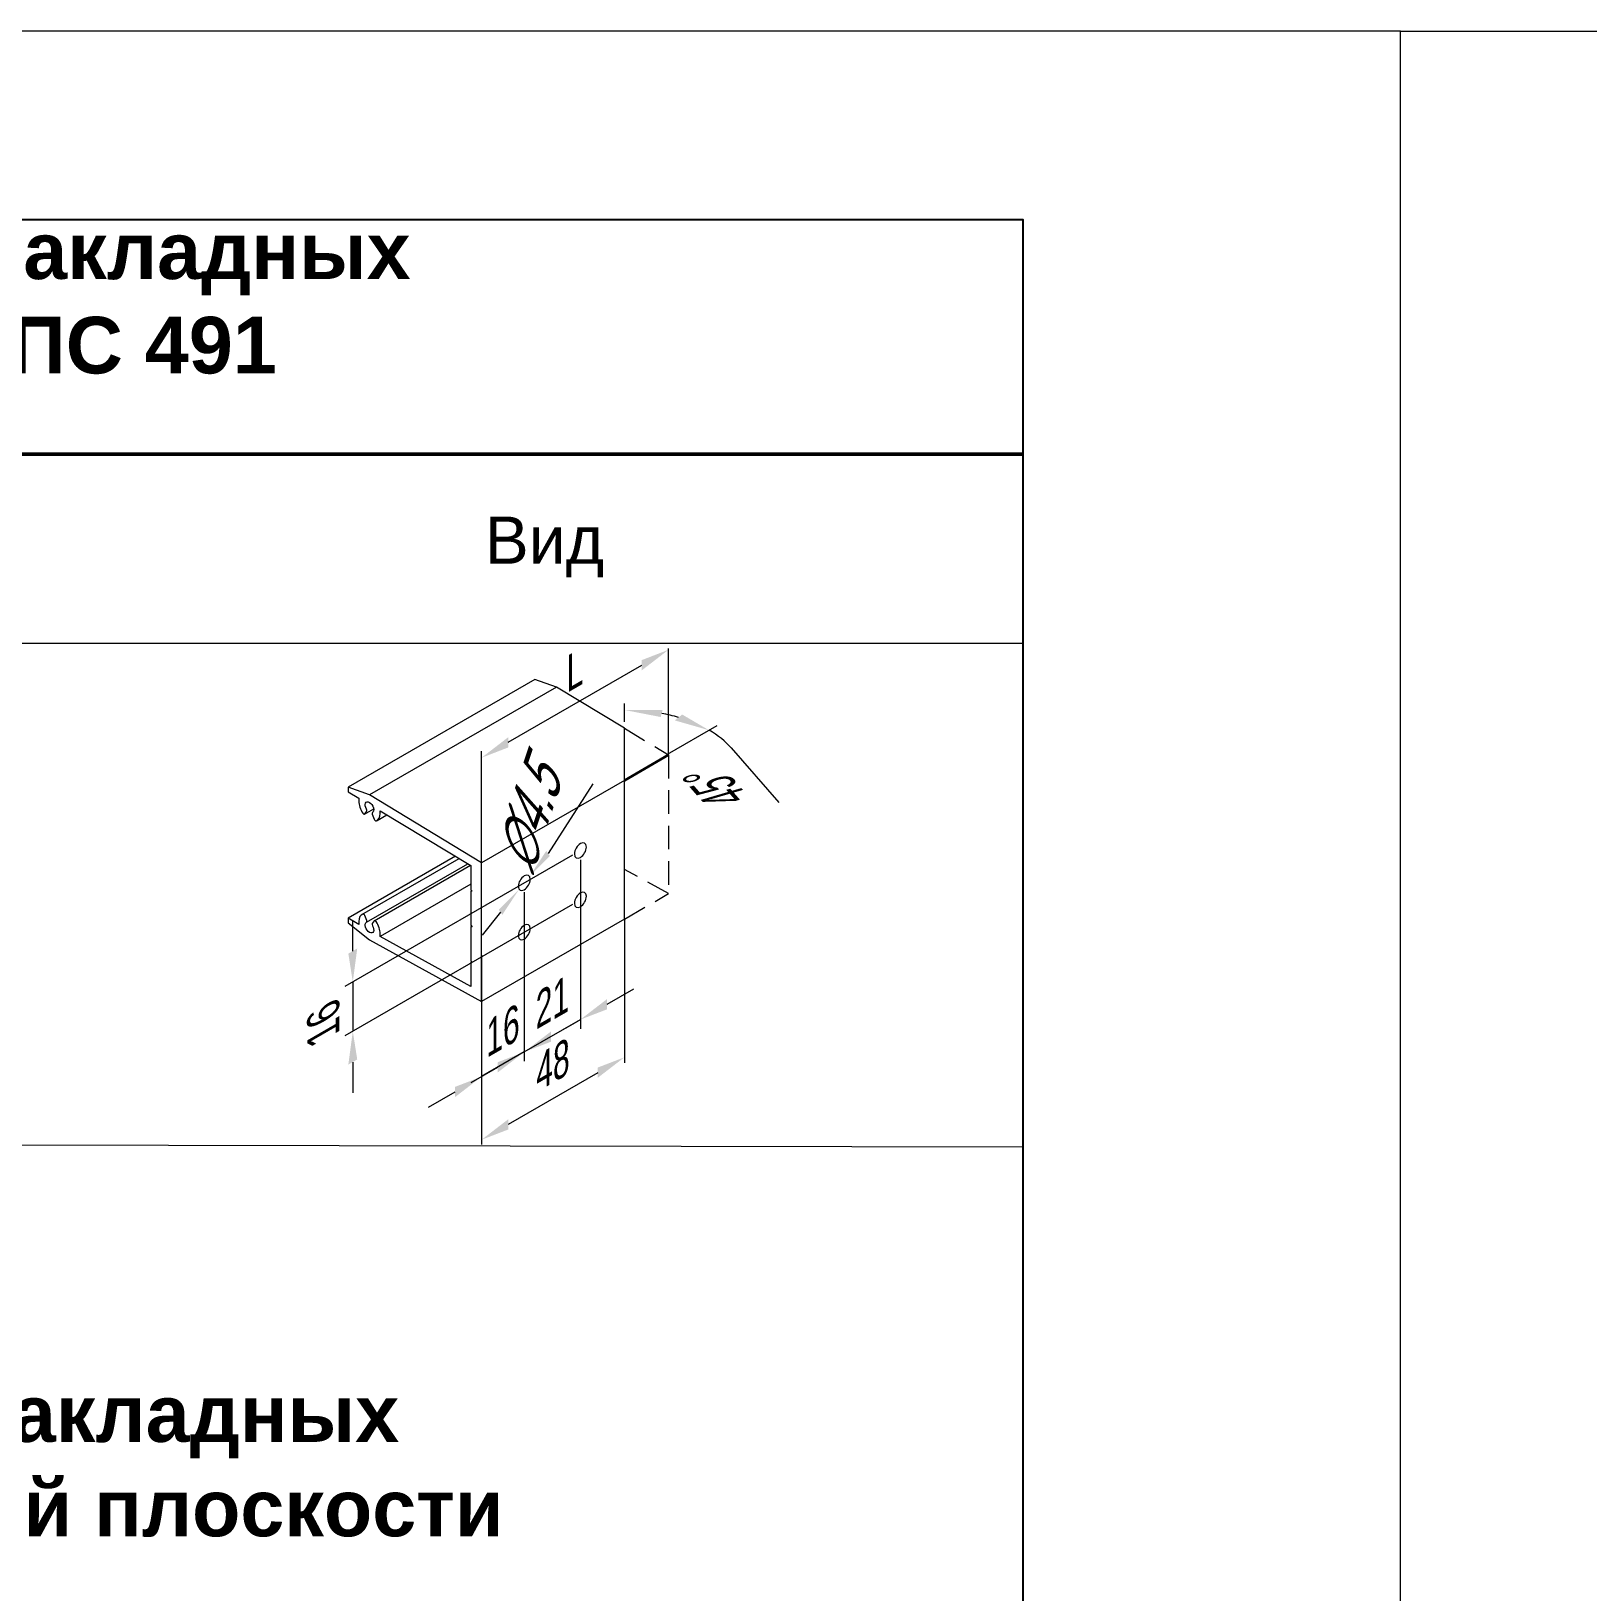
# Model space of a CAD drawing. Extents: x -37 to 4620, y -49 to 348.
# Drawn here: x 1187.4 to 1269.9, y 214.3 to 297 of the extents above; entities that cross this region are included whole.
import ezdxf

# ---------------------------------------------------------------- set-up
doc = ezdxf.new("R2010")
doc.units = 0
doc.header["$LTSCALE"] = 5
doc.linetypes.add('ACAD_ISO03W100', pattern=[30, 12, -18])
doc.linetypes.add('HIDDEN', pattern=[0.375, 0.25, -0.125])
doc.layers.get('0').update_dxf_attribs({"linetype": 'CONTINUOUS', "lineweight": 30})
for name, color, linetype, lineweight in [('2', 3, 'HIDDEN', 13), ('3', 1, 'CONTINUOUS', 20), ('4', 160, 'CONTINUOUS', 18), ('PV-7184', 7, 'CONTINUOUS', 15), ('Рамки', 1, 'CONTINUOUS', 15), ('Текстовый', 7, 'CONTINUOUS', 9)]:
    doc.layers.add(name, color=color, linetype=linetype, lineweight=lineweight)
doc.layers.add('Скрытые', color=14, linetype='CONTINUOUS', plot=False)
doc.styles.add('24', font='RUSS.SHX', dxfattribs={"width": 0.7, "height": 2.4})
doc.styles.add('8', font='RUSS.SHX', dxfattribs={"width": 0.7, "height": 8})
doc.styles.add('Каталожный', font='arial.ttf', dxfattribs={"height": 2.5})

# ---------------------------------------------------------------- blocks, each defined once
blk = doc.blocks.new('*U45')
at = {"layer": 'PV-7184'}
for p, q in [((-119.26, -379.45, 260.2), (-146.92, -393.79, 246.86)), ((-126.33, -404.61, 278.27), (-112.92, -377.79, 264.86)), ((-113.42, -377.29, 263.86), (-119.26, -379.45, 260.2)), ((-115.59, -379.12, 263.53), (-112.92, -377.79, 264.86)), ((-115.26, -379.45, 264.2), (-115.59, -379.12, 263.53)), ((-112.92, -377.79, 264.86), (-113.42, -377.29, 263.86)), ((-143.29, -393.42, 250.13), (-120.89, -381.82, 260.93)), ((-132.22, -404.49, 272.26), (-120.89, -381.82, 260.93)), ((-118.1, -382.42, 264.33), (-130.09, -406.42, 276.33)), ((-116.8, -380.81, 264), (-129.46, -406.11, 276.66)), ((-115.09, -380.79, 265.69), (-127.22, -405.03, 277.82)), ((-120.89, -381.82, 260.93), (-120.59, -382.12, 261.53)), ((-118.08, -382.36, 264.29), (-118.01, -381.72, 263.7)), ((-116.65, -381.04, 264.38), (-115.77, -381.21, 265.44)), ((-122.09, -438.62, 316.53), (-98.76, -391.95, 293.2)), ((-104.75, -392.15, 287.4), (-105.88, -394.41, 288.53)), ((-104.77, -392.21, 287.44), (-104.83, -392.86, 288.03)), ((-103.59, -395.12, 291.53), (-98.76, -391.95, 293.2)), ((-101.92, -392.79, 290.86), (-102.26, -392.45, 290.2)), ((-99.26, -391.45, 292.2), (-101.92, -392.79, 290.86)), ((-98.76, -391.95, 293.2), (-99.26, -391.45, 292.2)), ((-164.76, -429.45, 264.7), (-146.92, -393.79, 246.86)), ((-146.92, -393.79, 246.86), (-131.92, -408.79, 276.86)), ((-140.67, -396.04, 255.36), (-143.29, -393.42, 250.13)), ((-140.92, -396.29, 255.36), (-140.67, -396.04, 255.36)), ((-140.51, -396.2, 255.7), (-140.92, -396.29, 255.36)), ((-140.78, -396.26, 255.47), (-140.67, -396.04, 255.36)), ((-136.84, -399.87, 263.03), (-140.51, -396.2, 255.7)), ((-131.92, -408.79, 276.86), (-103.59, -395.12, 291.53)), ((-107.29, -395.42, 288.13), (-130.23, -406.48, 276.26)), ((-126.92, -441.79, 314.86), (-103.59, -395.12, 291.53)), ((-107.75, -393.79, 286.03), (-108.98, -396.23, 287.26)), ((-107.59, -395.12, 287.53), (-107.29, -395.42, 288.13)), ((-106.19, -393.54, 287.35), (-107.08, -393.36, 286.29)), ((-106.04, -393.77, 287.72), (-106.06, -393.8, 287.74)), ((-137.09, -400.12, 263.03), (-136.84, -399.87, 263.03)), ((-136.67, -400.04, 263.36), (-137.09, -400.12, 263.03)), ((-136.95, -400.09, 263.14), (-136.84, -399.87, 263.03)), ((-133.01, -403.7, 270.7), (-136.67, -400.04, 263.36)), ((-133.26, -403.95, 270.7), (-133.01, -403.7, 270.7)), ((-132.84, -403.87, 271.03), (-133.26, -403.95, 270.7)), ((-133.12, -403.93, 270.81), (-133.01, -403.7, 270.7)), ((-130.23, -406.48, 276.26), (-132.84, -403.87, 271.03)), ((-149.76, -444.45, 294.7), (-131.92, -408.79, 276.86)), ((-164.76, -429.45, 264.7), (-149.76, -444.45, 294.7)), ((-144.13, -450.08, 305.96), (-126.92, -441.79, 314.86)), ((-126.92, -441.79, 314.86), (-122.09, -438.62, 316.53)), ((-149.76, -444.45, 294.7), (-144.13, -450.08, 305.96))]:
    blk.add_line(p, q, dxfattribs=at)
at = {"layer": 'PV-7184', "extrusion": (0.57735, -0.57735, -0.57735)}
for centre, major_axis, start_param, end_param in [((-117.92, -380.79, 262.86), (-1.13, 0, -1.13), -1.592191, 3.162988), ((-104.92, -393.79, 288.86), (1.13, 0, 1.13), -1.592191, 3.162988), ((-147.42, -409.29, 261.86), (0, 1.59, -1.59), -5.497787, 0.785398), ((-142.09, -414.62, 272.53), (0, 1.59, -1.59), -5.497787, 0.785398), ((-154.42, -423.29, 268.86), (0, -1.59, 1.59), -5.497787, 0.785398), ((-149.09, -428.62, 279.53), (0, -1.59, 1.59), -5.497787, 0.785398)]:
    blk.add_ellipse(centre, major_axis=major_axis, ratio=0.57735, start_param=start_param, end_param=end_param, dxfattribs=at)
at = {"layer": 'PV-7184', "extrusion": (-0.57735, 0.57735, 0.57735)}
for centre, major_axis, start_param, end_param in [((-117.92, -380.79, 262.86), (2.83, 0, 2.83), -0.118452, 0.785398), ((-117.92, -380.79, 262.86), (2.83, 0, 2.83), -2.356194, -1.452345), ((-118.45, -382.42, 263.97), (0.354, 0, 0.354), -1.452345, 0.261799), ((-118.39, -381.78, 263.39), (0.354, 0, 0.354), 0.261799, 1.592191), ((-116.45, -380.81, 264.36), (-0.354, 0, -0.354), -0.021395, 1.308997), ((-115.56, -380.98, 265.42), (0.354, 0, 0.354), -1.832596, -0.118452), ((-104.4, -392.15, 287.75), (-0.354, 0, -0.354), -1.452345, 0.261799), ((-104.92, -393.79, 288.86), (-2.83, 0, -2.83), -2.356194, -1.452345), ((-104.92, -393.79, 288.86), (-2.83, 0, -2.83), -0.118452, 0.785398), ((-107.28, -393.59, 286.31), (-0.354, 0, -0.354), -1.832596, -0.118452), ((-106.4, -393.77, 287.37), (0.354, 0, 0.354), -0.021395, 1.308997), ((-104.46, -392.8, 288.34), (-0.354, 0, -0.354), 0.261799, 1.592191)]:
    blk.add_ellipse(centre, major_axis=major_axis, ratio=0.57735, start_param=start_param, end_param=end_param, dxfattribs=at)

msp = doc.modelspace()

# ---------------------------------------------------------------- linework, layer by layer
at = {"linetype": 'Continuous', "lineweight": 50}
msp.add_line((1075, 274.591, -76.845), (1240, 274.596, -76.812), dxfattribs=at)
at = {"linetype": 'ACAD_ISO03W100', "ltscale": 0.3, "extrusion": (0.707107, -0.408248, 0.57735)}
msp.add_line((1218.878, 257.317, 923.633), (1221.212, 258.664, 921.728), dxfattribs=at)
at = {"layer": '2', "extrusion": (0.016831, 0.806548, 0.590929)}
msp.add_line((1218.878, 260.076, 919.868), (1221.212, 258.664, 921.728), dxfattribs=at)
at = {"layer": '2', "extrusion": (0.707107, -0.408248, 0.57735)}
for p, q in [((1221.212, 258.664, 921.728), (1221.212, 251.316, 916.532)), ((1221.212, 251.316, 916.532), (1218.878, 252.599, 914.581)), ((1218.878, 249.969, 918.437), (1221.212, 251.316, 916.532))]:
    msp.add_line(p, q, dxfattribs=at)
at = {"layer": '3', "color": 0, "linetype": 'Continuous'}
msp.add_line((1075, 264.591, -841.589), (1240, 264.591, -76.845), dxfattribs=at)
at = {"layer": '4', "extrusion": (0.707107, -0.408248, 0.57735)}
for p, q in [((1221.212, 258.664, 921.728), (1221.212, 264.302, 908.387)), ((1212.726, 259.331, 915.662), (1219.798, 263.414, 909.889)), ((1211.312, 252.949, -76.845), (1211.312, 258.861, 916.517)), ((1217.197, 257.125, 1928.843), (1214.834, 253.444, 1928.887)), ((1216.121, 253.357, 924.211), (1204.063, 246.396, 934.056)), ((1216.545, 253.112, 923.518), (1216.545, 244.152, 917.182)), ((1213.575, 251.397, 925.943), (1213.575, 242.437, 919.607)), ((1213.575, 251.397, 925.943), (1213.575, 242.437, 919.607)), ((1216.121, 250.744, 922.363), (1204.063, 243.783, 932.208)), ((1204.488, 248.274, 934.864), (1204.488, 249.907, 936.019)), ((1212.316, 250.33, 926.73), (1211.334, 249.115, 927.073)), ((1218.878, 249.994, 918.091), (1218.878, 242.351, 912.687)), ((1211.312, 248.05, 926.347), (1211.312, 241.131, 921.455)), ((1204.488, 246.641, 933.709), (1204.488, 244.028, 931.862)), ((1211.312, 245.626, 924.269), (1211.312, 238.025, 918.894)), ((1217.959, 245.458, 916.374), (1219.373, 246.275, 915.219)), ((1213.575, 242.927, 919.954), (1216.545, 244.642, 917.529)), ((1214.989, 243.744, 918.799), (1216.403, 244.56, 917.644)), ((1204.488, 242.395, 930.707), (1204.488, 240.762, 929.552)), ((1213.575, 242.927, 919.954), (1211.312, 241.621, 921.801)), ((1212.161, 242.111, 921.108), (1210.747, 241.294, 922.263)), ((1217.464, 241.83, 914.05), (1212.726, 239.094, 917.918)), ((1209.898, 240.804, 922.956), (1208.484, 239.988, 924.111))]:
    msp.add_line(p, q, dxfattribs=at)
at = {"layer": '4', "extrusion": (-1.2e-15, 0.816497, 0.57735)}
for p, q in [((1218.878, 260.422, 919.378), (1218.878, 261.389, 918.01)), ((1221.155, 258.696, 921.82), (1223.787, 260.215, 919.67)), ((1224.537, 259.035, 921.339), (1227.067, 256.151, 925.418))]:
    msp.add_line(p, q, dxfattribs=at)
for start, end in [(243.14262, 251.85738), (206.85738, 225)]:
    msp.add_arc((-1218.878, 605.582, 743.437), 6.343, start, end, dxfattribs=at)
at = {"layer": '4', "extrusion": (0.707107, -0.408248, 0.57735)}
for points in [[(838.257, 209.299, 1280.313), (837.786, 208.827, 1280.313), (839.436, 207.649, 1280.313)], [(831.186, 216.37, 1280.313), (830.715, 215.898, 1280.313), (829.536, 217.548, 1280.313)], [(826.976, 1040.933, 1869.192), (826.836, 1040.418, 1869.192), (825.362, 1041.096, 1869.192)], [(823.021, 223.035, 1290.088), (822.88, 222.52, 1290.088), (824.494, 222.356, 1290.088)], [(817.019, 232.975, 1290.088), (817.491, 232.504, 1290.088), (815.841, 231.326, 1290.088)], [(821.789, 210.33, 1290.088), (821.317, 209.859, 1290.088), (820.139, 211.509, 1290.088)], [(811.928, 227.884, 1290.088), (812.4, 227.413, 1290.088), (813.578, 229.063, 1290.088)], [(818.819, 213.3, 1290.088), (818.347, 212.829, 1290.088), (817.169, 214.479, 1290.088)], [(815.99, 216.128, 1290.088), (815.519, 215.657, 1290.088), (817.169, 214.479, 1290.088)], [(818.398, 207.633, 1289.878), (817.927, 207.161, 1289.878), (819.577, 205.983, 1289.878)], [(813.727, 218.391, 1290.088), (813.256, 217.92, 1290.088), (814.906, 216.741, 1290.088)], [(813.661, 212.37, 1289.878), (813.189, 211.899, 1289.878), (812.011, 213.549, 1289.878)]]:
    msp.add_solid(points, dxfattribs=at)
at = {"layer": '4', "extrusion": (-1.2e-15, 0.816497, 0.57735)}
for points in [[(-1220.801, 599.883, 743.437), (-1220.906, 599.225, 743.437), (-1218.878, 599.239, 743.437)], [(-1221.939, 599.653, 743.437), (-1221.548, 600.193, 743.437), (-1223.363, 601.097, 743.437)]]:
    msp.add_solid(points, dxfattribs=at)
at = {"layer": 'Рамки', "linetype": 'Continuous'}
for p, q in [((1240, 274.597), (1240.004, 237.903)), ((1075.004, 238.218), (1239.985, 237.903))]:
    msp.add_line(p, q, dxfattribs=at)
for points in [[(1260, 297), (1050, 297), (1050, 0), (1260, 0)], [(1260, 297), (1470, 297), (1470, 0), (1260, 0)]]:
    msp.add_lwpolyline(points, close=True, dxfattribs=at)
at = {"layer": 'Скрытые', "linetype": 'Continuous'}
msp.add_lwpolyline([(1240, 10), (1240, 287), (1075, 287), (1075, 10)], close=True, dxfattribs=at)

# ---------------------------------------------------------------- block references
at = {"layer": 'PV-7184', "extrusion": (-1.2e-15, 0.816497, 0.57735), "xscale": 0.2, "yscale": 0.2, "zscale": 0.2, "rotation": 315.0000000000001}
msp.add_blockref('*U45', (-1134.844, -169.629, 106.793), dxfattribs=at)

# ---------------------------------------------------------------- texts
at = {"layer": '4', "extrusion": (0.800002, 0.163292, 0.57735), "style": '8', "width": 0.7}
msp.add_text('∅4.5', height=3.2, rotation=315, dxfattribs=at).set_placement((4.502, 40.365, 1547.103))
at = {"layer": '4', "extrusion": (0.707107, -0.408248, 0.57735), "char_height": 2.4, "attachment_point": 5, "style": '24'}
for s, insert, text_direction in [('\\A1;L', (1216.262, 263.169, 914.045), (0.707107, 0.408248, -0.57735)), ('\\A1;21', (1215.06, 245.581, 920.011), (0.707107, 0.408248, -0.57735)), ('\\A1;16', (1202.932, 244.436, 934.056), (0, 0.816497, 0.57735)), ('\\A1;16', (1212.444, 244.07, 922.148), (0.707107, 0.408248, -0.57735)), ('\\A1;48', (1215.095, 242.258, 917.254), (0.707107, 0.408248, -0.57735))]:
    msp.add_mtext(s, dxfattribs=dict(at, insert=insert, text_direction=text_direction))
at = {"layer": '4', "extrusion": (-1.2e-15, 0.816497, 0.57735), "insert": (1223.686, 256.975, 924.254), "char_height": 2.4, "attachment_point": 5, "text_direction": (-0.451771, 0.515074, -0.728424), "style": '24'}
msp.add_mtext('\\A1;45°', dxfattribs=at)
at = {"layer": 'Текстовый', "color": 1, "linetype": 'Continuous', "style": 'Каталожный'}
for s, insert, char_height, width, attachment_point in [('\\pxqc;{\\fArial|b1|i0|c204|p34;\\C256;Таблица применяемости ригельных закладных\\Pдля крепления к угловой стойке КПС 491}', (1075.234, 286.871), 3, 165, 1), ('\\pxqc;Вид', (1214.639, 269.679, -76.845), 2.5, 34.37828, 5), ('\\pxqc;{\\fArial|b1|i0|c204|p34;\\C256;Таблица применяемости ригельных закладных\\Pпри креплении под углом в вертикальной плоскости}', (1074.628, 225.272, 0), 3, 165, 1)]:
    msp.add_mtext(s, dxfattribs=dict(at, insert=insert, char_height=char_height, width=width, attachment_point=attachment_point))

doc.saveas('drawing.dxf')
